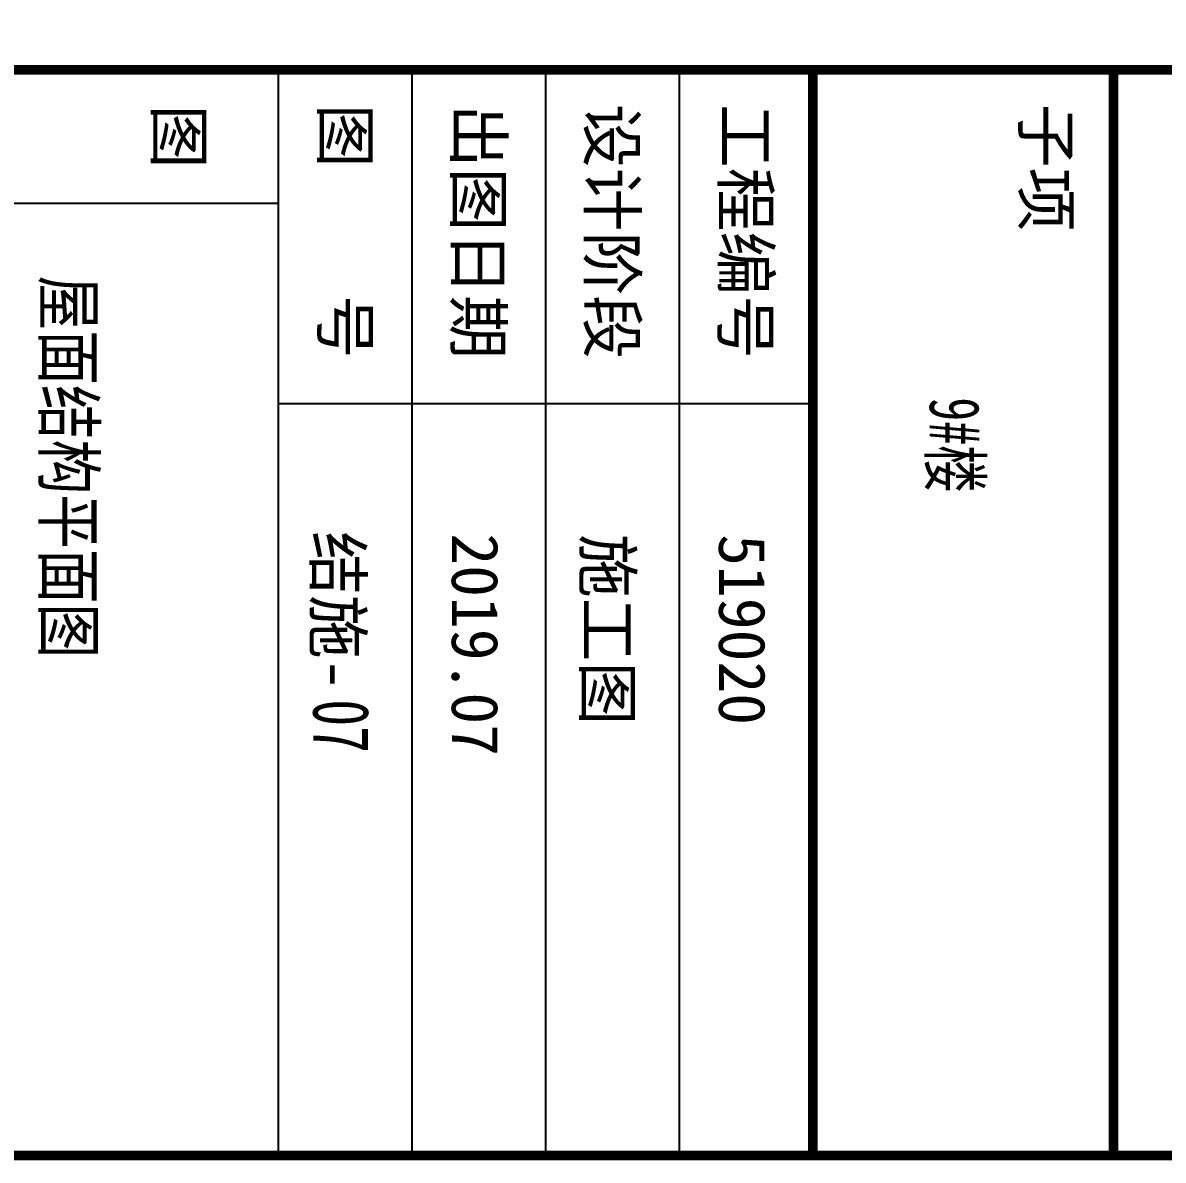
# Model space of a CAD drawing. Extents: x 447413 to 2975780, y -1432727 to 1301644.
# Drawn here: x 2275144 to 2285388, y -343471 to -333255 of the extents above; entities that cross this region are included whole.
import ezdxf
from ezdxf.enums import TextEntityAlignment as Align

# ---------------------------------------------------------------- set-up
doc = ezdxf.new("R2010")
doc.units = 0
doc.header["$LTSCALE"] = 1000
doc.header["$MEASUREMENT"] = 0
for name, color, linetype in [('PUB_HATCH', 8, 'Continuous'), ('图名', 7, 'Continuous'), ('图框', 253, 'Continuous'), ('图纸编号', 6, 'Continuous')]:
    doc.layers.add(name, color=color, linetype=linetype)
doc.styles.add('ASDF', font='')
doc.styles.add('cx_biaoti', font='')
doc.styles.add('iicon5', font='simhei.ttf')
doc.styles.get("Standard").update_dxf_attribs({"font": 'tssdeng.shx', "bigfont": 'hztxt.shx'})
doc.styles.add('STYLE3', font='', dxfattribs={"height": 5})
doc.styles.get('ASDF').set_extended_font_data('SimSun')
doc.styles.get('cx_biaoti').set_extended_font_data('SimSun')
doc.styles.get('STYLE3').set_extended_font_data('SimSun')

# ---------------------------------------------------------------- blocks, each defined once
blk = doc.blocks.new('A$C6B0021A6')
at = {"layer": '图框', "color": 153}
for p, q in [((113420, 19020, -84000), (113420, 15820, -84000)), ((117920, 18220, -84000), (111420, 18220, -84000)), ((117920, 17420, -84000), (111420, 17420, -84000)), ((117920, 16620, -84000), (111420, 16620, -84000)), ((117920, 15820, -84000), (111420, 15820, -84000)), ((112220, 15820, -84000), (112220, 13420, -84000))]:
    blk.add_line(p, q, dxfattribs=at)
at = {"layer": '图框', "color": 153, "const_width": 58, "elevation": -84000}
for points in [[(111420, 1020), (2520, 1020), (2520, 83120), (111420, 83120)], [(111420, 83120), (117920, 83120), (117920, 1020), (111420, 1020)], [(111420, 30220), (117920, 30220), (117920, 1020), (111420, 1020)]]:
    blk.add_lwpolyline(points, close=True, dxfattribs=at)
for points in [[(117920, 20820), (111420, 20820)], [(111420, 19020), (117920, 19020)]]:
    blk.add_lwpolyline(points, dxfattribs=at)
at = {"layer": '图框', "color": 153, "style": 'cx_biaoti'}
for s, p in [('子项', (111623.6, 20277.7, -84000)), ('工程编号', (111623.6, 18476.9, -84000)), ('设计阶段', (111623.6, 17676.9, -84000)), ('出图日期', (111623.6, 16876.9, -84000)), ('图    号', (111623.6, 16080, -84000))]:
    blk.add_text(s, height=280, dxfattribs=at).set_placement(p)
for s, p in [('519020', (114771.9, 18595, -84000)), ('施工图', (114771.9, 17795, -84000)), ('2019.07', (114862.2, 16995, -84000)), ('结施-', (114659.2, 16179.6, -84000)), ('图', (111820, 15220, -84000))]:
    blk.add_text(s, height=280, dxfattribs=at).set_placement(p, align=Align.MIDDLE)
blk = doc.blocks.new('图纸编号')
at = {"layer": '图纸编号', "color": 0, "style": 'STYLE3', "width": 0.7}
blk.add_attdef('图纸编号', (2625405.5, 142894.5), '', height=260, dxfattribs=at)
blk = doc.blocks.new('图名')
at = {"layer": '图名', "style": 'iicon5', "width": 0.7}
blk.add_attdef('图名', (2629106.6, 144662), '', height=300, dxfattribs=at)
blk = doc.blocks.new('子项')
at = {"layer": 'PUB_HATCH'}
blk.add_attdef('子项', (1391731, 380621), '', height=350, dxfattribs=at)

msp = doc.modelspace()

# ---------------------------------------------------------------- block references
at = {"xscale": 1.5, "yscale": 1.5, "zscale": 1.5, "rotation": 270}
msp.add_blockref('A$C6B0021A6', (2253712, -166547.5, 126000), dxfattribs=at)
ref = msp.add_blockref('子项', (1940597.6, 915939.1, -378000), dxfattribs=dict(xscale=0.8999999999999999, yscale=0.8999999999999999, zscale=0.8999999999999999, rotation=270))
ref.add_attrib('子项', '9#楼', dxfattribs={"layer": 'PUB_HATCH', "height": 450, "rotation": 270, "style": 'ASDF', "width": 0.7}).set_placement((2283156.5, -336618.8, -378000), align=Align.BOTTOM_LEFT)
at = {"layer": '图名'}
ref = msp.add_blockref('图名', (2058338.6, 3608134.9), dxfattribs=dict(at, xscale=1.5, yscale=1.5, zscale=1.5, rotation=270))
ref.add_attrib('图名', '屋面结构平面图', (2275331.7, -335524.9), dxfattribs={"height": 450, "rotation": 270, "style": 'iicon5', "width": 0.8})
at = {"layer": '图纸编号', "color": 6, "xscale": 1.944, "yscale": 1.944, "zscale": 1.944, "rotation": 270}
msp.add_blockref('图纸编号', (1999966.6, 4764456.7, 0), dxfattribs=at).add_auto_attribs({'图纸编号': '07'})

doc.saveas('drawing.dxf')
